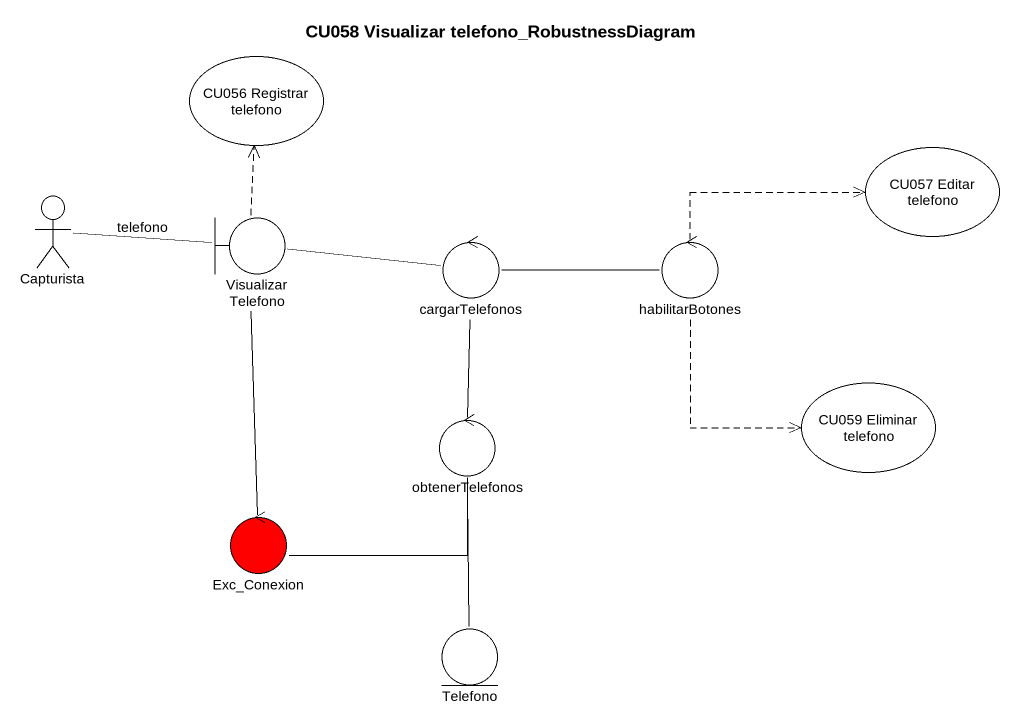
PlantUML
@startuml
title CU058 Visualizar telefono_RobustnessDiagram
usecase "CU056 Registrar telefono" as CU056_Registrar_telefono
usecase "CU057 Editar telefono" as CU057_Editar_telefono
actor Capturista
boundary VisualizarTelefono
control cargarTelefonos
control habilitarBotones
usecase "CU059 Eliminar telefono" as CU059_Eliminar_telefono
control obtenerTelefonos
control Exc_Conexion #FF0000
entity Telefono
Capturista -right- VisualizarTelefono : telefono
VisualizarTelefono .up.> CU056_Registrar_telefono
cargarTelefonos -left- VisualizarTelefono
cargarTelefonos -right- habilitarBotones
habilitarBotones .right.> CU057_Editar_telefono
habilitarBotones ..> CU059_Eliminar_telefono
obtenerTelefonos -up- cargarTelefonos
obtenerTelefonos -left- Exc_Conexion
Exc_Conexion -up- VisualizarTelefono
Telefono -up- obtenerTelefonos
@enduml
